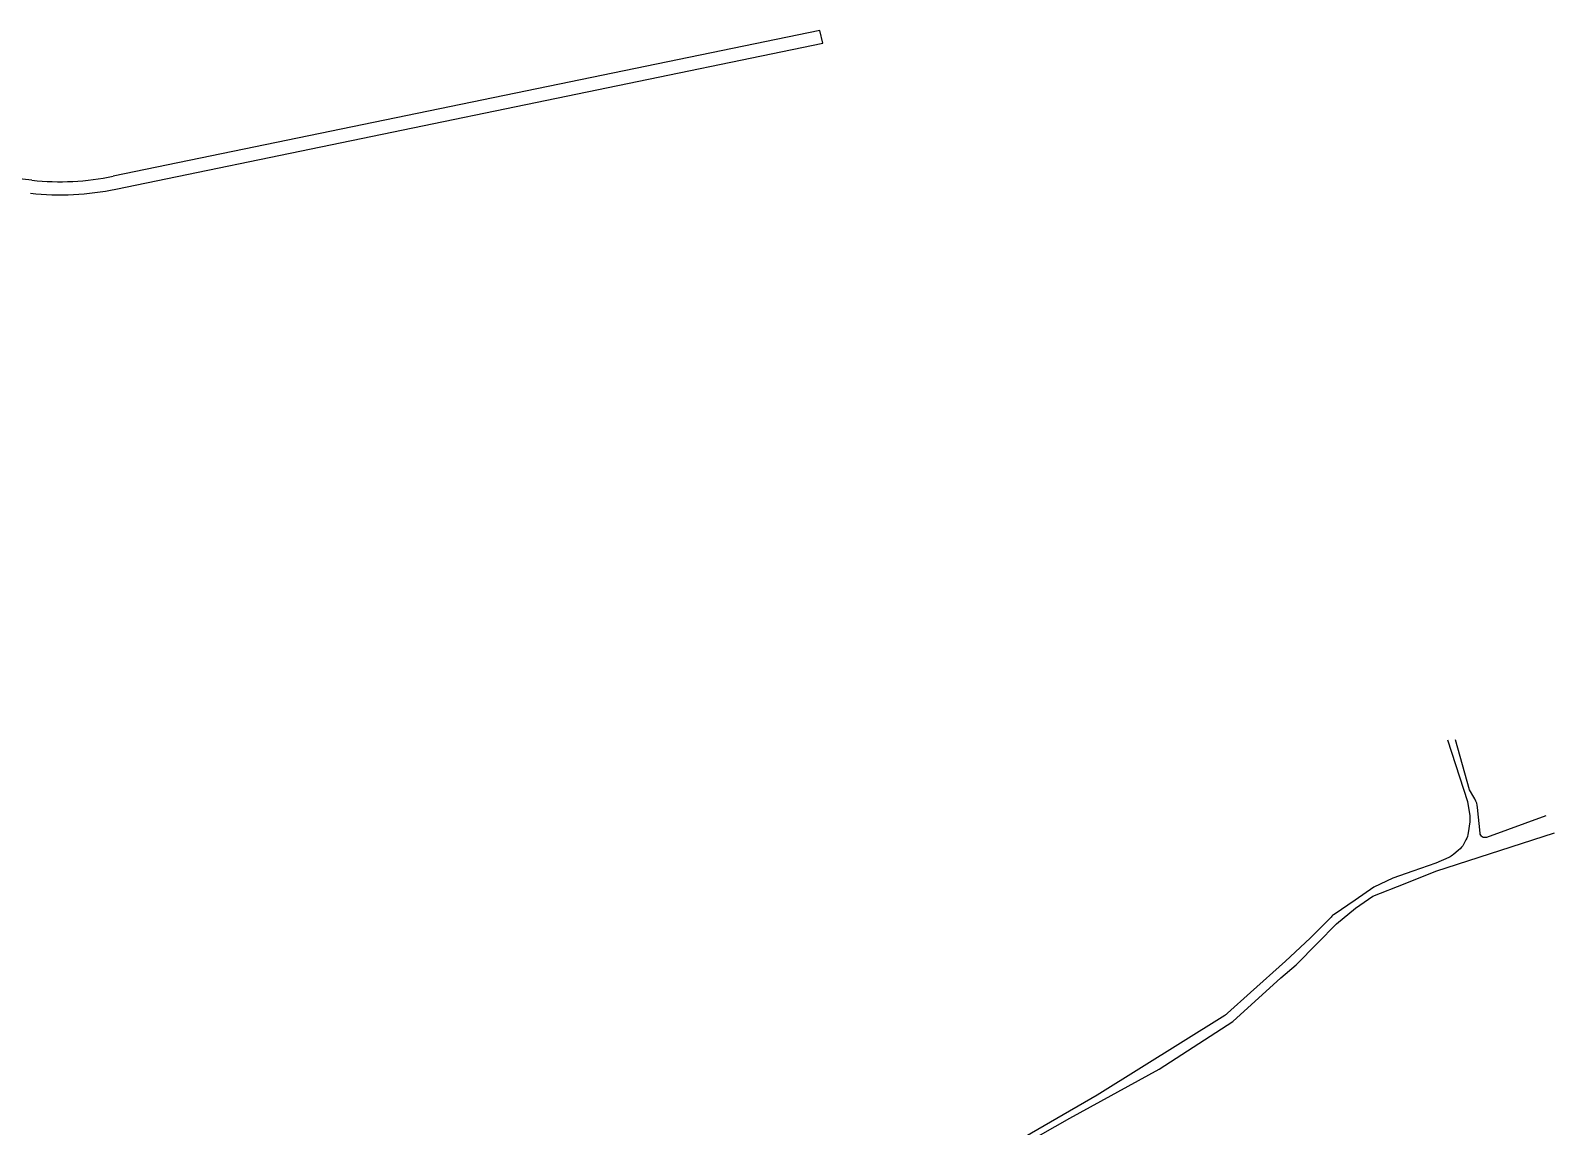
# Model space of a CAD drawing. Header units: millimetres. Extents: x -153 to 768, y -685 to 849.
# Drawn here: x 594 to 767.8, y -155.6 to -30.6 of the extents above; entities that cross this region are included whole.
import ezdxf

# ---------------------------------------------------------------- set-up
doc = ezdxf.new("R2010")
doc.units = ezdxf.units.MM
doc.header["$LTSCALE"] = 1.5
doc.layers.add('PD-Sidewalk', color=254, linetype='Continuous', true_color=0xe6e6e6)

msp = doc.modelspace()

# ---------------------------------------------------------------- linework, layer by layer
at = {"layer": 'PD-Sidewalk', "color": 9}
for p, q in [((684.06, -30.58, 0), (603.48, -47.2, 0)), ((684.37, -32.04, 0), (684.06, -30.58, 0)), ((603.78, -48.67, 0), (684.37, -32.04, 0)), ((594.2, -47.65, 0), (583.84, -46.53, 0))]:
    msp.add_line(p, q, dxfattribs=at)
at = {"layer": 'PD-Sidewalk', "color": 9, "elevation": 0}
for points in [[(755.6, -111.47), (757.89, -118.52), (758.14, -120.16, -0.071923), (758.14, -120.84), (757.97, -122.08, -0.08765), (757.72, -122.86), (757.46, -123.35, -0.097407), (756.88, -124.06), (756.3, -124.54, -0.067469), (755.76, -124.88), (754.3, -125.54), (751.66, -126.45), (749.36, -127.24), (747.23, -128.28), (745.1, -129.74), (742.69, -131.38, 0.04946), (742.34, -131.68), (739.97, -134.1), (737.15, -136.72), (733.16, -140.3), (730.54, -142.65, -0.043345), (730.22, -142.9), (715.67, -151.99), (704.3, -158.59)], [(766.84, -120.16), (760.07, -122.6, -0.491021), (759.32, -122.12), (759.05, -119.2, 0.110253), (758.73, -118.22), (758.61, -118.01), (758.12, -117.17), (756.53, -111.46)]]:
    msp.add_lwpolyline(points, format="xyb", dxfattribs=at)
msp.add_lwpolyline([(707.52, -157.46), (712.56, -154.62), (722.72, -149.02), (731.15, -143.58), (736.61, -138.63), (738.34, -137.12), (740.79, -134.66), (742.97, -132.47), (745.12, -130.68), (747.09, -129.29), (750.77, -127.84), (754.29, -126.45), (767.81, -122.07)], dxfattribs=at)
at = {"layer": 'PD-Sidewalk', "color": 9}
for radius in [30, 31.5]:
    msp.add_arc((597.42, -17.82, 0), radius, 263.8523, 281.6594, dxfattribs=at)

doc.saveas('drawing.dxf')
